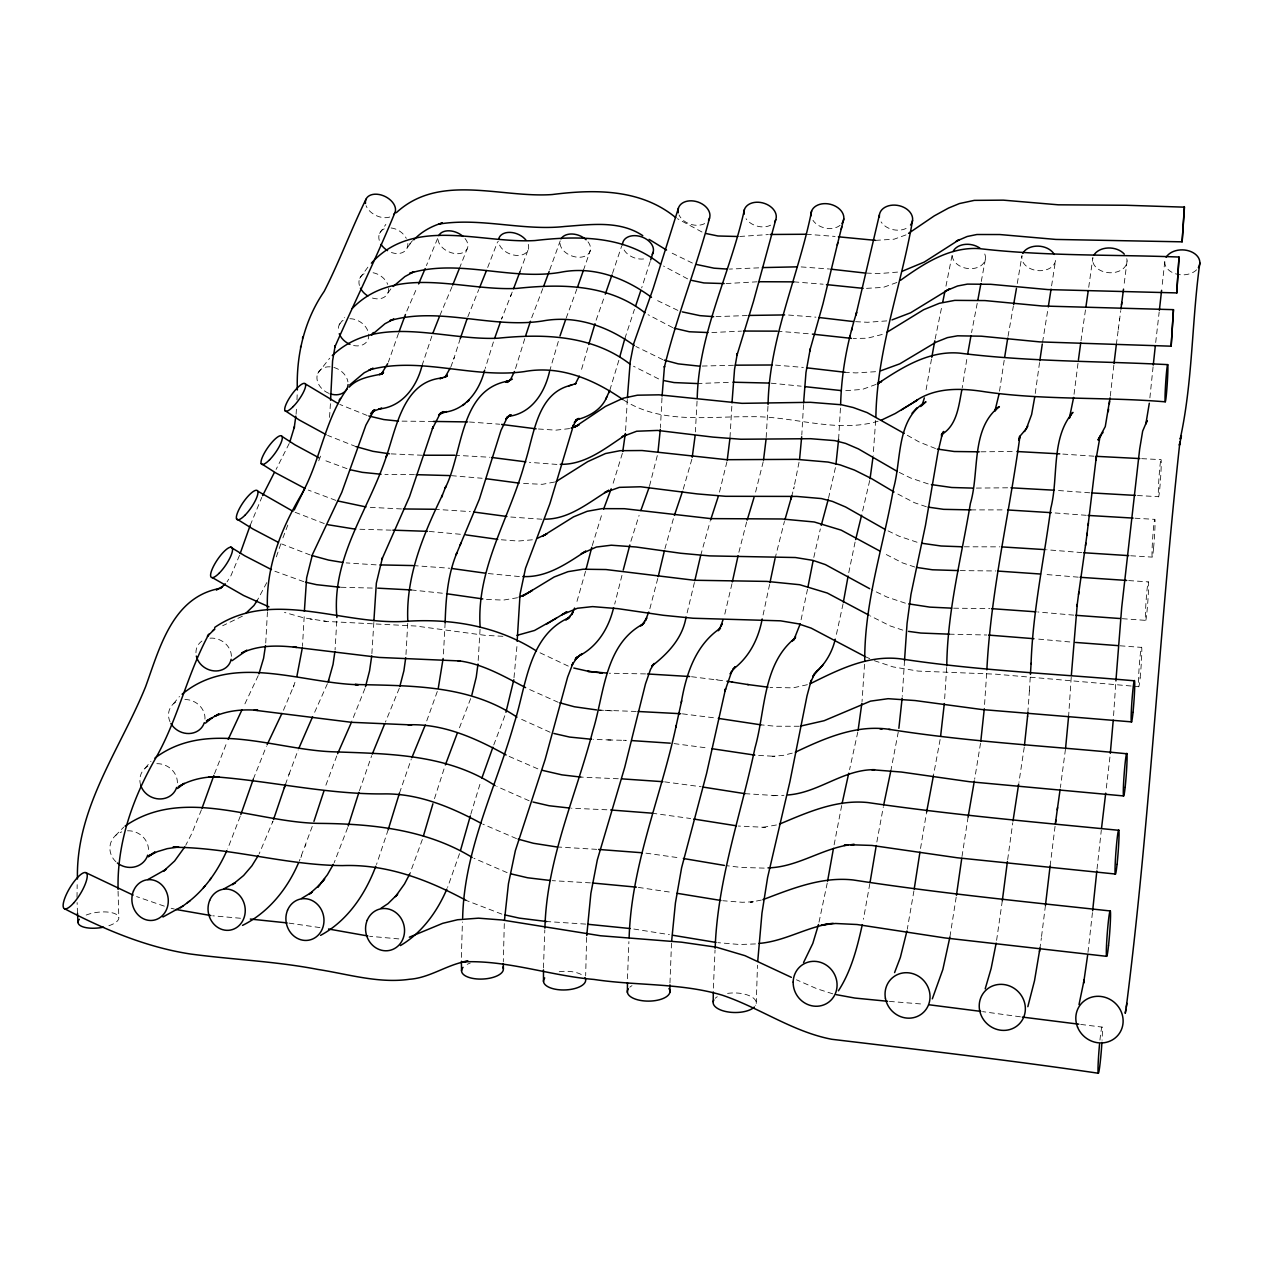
<?xml version="1.0" encoding="UTF-8"?>
<svg xmlns="http://www.w3.org/2000/svg" width="1263" height="1263" viewBox="0 0 1263 1263"><rect width="100%" height="100%" fill="white"/><g stroke="black" fill="none" stroke-linecap="round" stroke-linejoin="round"><path stroke-width="0.75" stroke-dasharray="5 3.75" d="M461.358 957.401L462.432 921.958M669.958 982.977L671.506 943.161M77.011 897.409L77.169 884.684M118.075 891.236L118.817 917.506M543.453 967.947L544.811 929.884M756.253 1003.501L757.484 965.232M627.474 978.746L628.895 941.614M713.358 988.124L715.047 949.997M267.44 611.813L265.688 643.83M296.979 399.818L297.279 391.956M304.178 616.707L302.473 646.324M336.763 621.207L335.074 649.845M373.848 622.438L371.732 655.907M407.744 623.306L405.897 655.971M445.144 622.77L443.297 656.713M480.066 629.242L477.982 664.07M627.316 399.471L625.532 431.725M662.001 397.782L660.423 427.604M697.065 401.145L695.36 431.914M731.83 406.276L729.951 438.34M767.967 406.307L766.167 437.598M803.521 404.586L801.8 434.993M840.448 408.075L838.6 439.461M875.669 420.421L873.159 455.343M864.555 664.259L862.029 701.596M504.3 923.6L503.306 961.711M904.513 660.644L902.271 696.355M586.648 937.383L585.653 975.904M946.682 667.511L944.456 701.818M516.914 646.593L513.804 679.794M986.656 673.321L984.256 709.08M1029.392 690.893L1030.229 677.41M1071.229 677.236L1068.609 716.263M296.095 414.232L296.442 408.896M329.532 417.374L330.432 403.702M1115.671 684.451L1113.382 718.315M1029.424 690.466L1027.845 712.711M1153.087 366.791L1149.693 399.661M1092.448 912.628L1087.932 952.839M1097.026 869.086L1101.304 830.233M1164.739 261.962L1161.976 286.954M1109.924 757.011L1106.167 789.422M1155.692 342.494L1159.181 311.961M1065.451 749.259L1060.399 787.528M1113.855 365.181L1110.066 397.861M1045.448 905.445L1041.107 939.972M1050.121 865.96L1055.158 825.544M1078.002 363.318L1073.866 395.698M1127.07 260.92L1123.928 285.77M1116.334 344.562L1118.592 327.164M1002.301 900.787L996.444 941.472M1118.26 329.58L1119.713 318.608M1119.397 321.023L1120.755 310.651M1007.669 859.629L1012.752 822.766M980.53 743.26L974.641 779.255M1039.56 362.528L1034.792 396.677M1024.246 747.238L1018.957 782.286M1039.828 949.097L1041.407 937.809M1088.706 287.333L1092.89 257.62A17.256 12.377 3.9 0 0 1109.893 272.761A17.256 12.377 3.9 0 0 1126.785 258.678M1080.986 340.868L1085.659 308.646M956.186 897.14L949.887 937.114M962.011 856.488L968.09 817.082M1004.196 360.287L999.333 392.319M1051.59 285.864L1055.41 261.299M913.923 890.889L907.292 929.173M835.411 467.626L828.26 499.311M898.277 731.987L890.762 771.172M920.522 848.499L926.584 812.188M1042.575 342.273L1048.227 307.288M966.763 359.529L962.185 387.994M799.037 462.29L793.685 488.876M940.114 739.534L933.389 775.908M931.51 358.976L925.921 390.709M869.828 883.705L863.418 919.275M1017.283 283.465L1021.988 255.679A16.972 12.235 6.3 0 0 1037.681 270.598A16.972 12.235 6.3 0 0 1055.631 258.947M1008.032 336.321L1013.352 306.199M763.215 461.753L755.069 494.133M876.854 841.979L883.358 806.71M726.935 461.769L718.836 494.733M843.068 603.825L835.759 637.405M827.249 883.026L818.519 924.516M834.117 844.805L841.711 805.384M985.361 259.341L980.877 283.67M691.871 459.179L683.062 489.776M977.23 303.246L971.563 332.611M807.531 589.221L800.095 624.427M935.141 338.989L941.74 306.877M848.752 572.707L855.24 541.353M657.297 455.58L649.245 487.076M857.814 732.003L849.573 769.656M945.955 286.164L952.381 253.784A16.735 12.077 8.6 0 0 971.405 268.656A16.735 12.077 8.6 0 0 984.019 252.537M769.609 584.406L762.615 617.149M869.702 480.54L862.061 513.457M622.375 453.37L612.46 485.497M731.972 583.711L724.315 616.186M813.798 557.425L820.334 528.913M694.413 582.48L686.567 615.207M774.993 558.767L784.434 521.414M657.77 578.486L649.419 610.376M738.871 552.278L746.67 521.84M621.964 575.375L614.702 604.093M664.906 548.805L673.826 517.151M585.543 571.334L576.039 604.693M700.649 555.578L710.059 521.73M618.87 360.255L609.713 390.583M791.554 496.769L794.253 486.697M587.863 347.72L580.554 372.822M592.268 545.569L602.404 512.557M437.298 691.477L425.205 725.183M470.815 814.225L480.824 781.371M549.547 371.401L558.925 339.415M524.776 338.673L515.115 369.854L515.92 367.865M630.884 541.306L639.094 515.415M434.472 798.69L444.797 766.546M364.944 688.477L350.925 723.494M459.527 853.646L447.576 887.463M493.423 341.957L485.213 368.48M624.853 338.563L634.468 309.324M388.199 829.68L376.516 864.524M460.269 338.579L453.654 359.26M422.363 839.453L409.796 873.87M650.192 261.473L641.683 287.885M347.672 827.628L334.174 862.692M283.449 710.264L293.9 685.509M293.395 687.072L295.731 679.889M359.45 790.701L371.685 755.7M399.487 793.053L411.233 759.284M470.641 698.613L458.769 729.572M312.245 826.444L299.299 861.098M612.492 273.44L621.791 245.669M422.016 365.623L431.867 336.084M276.344 556.841L281.649 541.464M398.508 333.337L388.357 362.134M596.12 320.218L604.63 296.016M583.411 270.345L590.295 250.484M288.911 774.645L298.21 749.843M272.461 822.592L272.966 821.155L259.136 853.899M285.438 784.528L289.432 773.13M325.886 785.223L336.921 755.511M240.238 816.293L227.64 848.957M399.297 688.272L385.436 722.104M576.938 288.848L565.666 319.523M504.821 715.742L493.533 745.565M549.721 269.919L560.204 240.901M450.844 366.949L454.301 357.461M201.433 809.804L191.897 833.327L185.724 845.294M531.676 317.787L542.869 288.374M520.056 271.466L528.518 248.748M214.489 773.777L226.787 742.597M467.799 316.887L478.772 289.59M282.912 537.896L287.806 525.092M253.326 779.066L266.335 746.465M327.401 683.725L313.35 715.158M502.311 317.124L501.522 319.144L513.125 289.78M510.584 296.347L511.373 294.311M239.528 555.31L230.845 575.881L227.04 581.864M250.216 525.329L261.804 497.354M487.676 267.488L497.622 241.754M300.878 857.53L301.573 855.777M305.299 846.273L305.899 844.71M318.734 460.79L321.418 453.985M459.353 268.498L467.105 249.016M289.195 443.502L276.092 469.426M258.236 675.579L243.554 706.743M437.551 238.596L426.42 265.593M452.059 286.669L439.366 316.76M406.812 311.061L417.043 287.49M266.761 582.638L257.32 600.383M379.563 233.371L385.847 224.404M359.75 278.255L368.78 265.94M339.179 324.859L344.42 317.581M407.128 247.958L411.406 242.086M317.818 373.295L329.659 358.234M387.915 292.937L391.12 288.596M412.464 240.617L409.875 243.964L412.512 241.217M173.457 703.759L179.472 696.466M145.024 768.283L150.96 761.289M115.28 835.759L123.758 827.107M242.401 616.186L222.651 625.753M905.997 234.886L894.141 239.196L875.464 240.365M896.872 282.486L883.279 287.38L864.823 288.453M876.064 384.394L862.487 389.367L844.552 390.788M882.221 334.458L867.255 338.231L853.188 338.468M807.373 684.688L793.006 687.877L769.956 687.372M878.117 421.195C835.98 433.714 792.422 415.511 749.622 416.743C707.106 416.301 660.628 424.415 622.864 399.534M554.583 482.024L542.364 484.313L520.861 483.334M792.264 753.143L783.123 755.4L772.261 756.316L775.261 756.348L756.632 755.306M776.413 824.976L761.51 827.597L765.283 827.344L738.271 826.034M517.53 597.715L503.274 600.114L486.508 599.388M761.336 900.061L750.285 902.271L754.958 901.687L742.265 902.287L722.799 900.724M569.566 428.599L555.831 430.162L536.096 428.836M532.37 539.806L518.177 541.053L501.332 539.775M897.567 272.098L878.638 273.629L864.681 272.997M886.784 320.897L867.523 322.286L853.299 321.544M875.559 371.701L855.951 372.917L845.073 372.285M755.479 943.935L739.613 944.503L717.842 942.656M758.731 267.851L729.351 269.082M739.739 236.465L768.393 234.571M747.27 315.545L715.537 316.65M726.067 283.559L757.074 281.807M799.163 726.257L775.182 726.225L761.021 724.851M733.456 365.275L699.228 366.128M711.858 332.548L741.507 331.111M697.065 383.542L731.088 382.263M744.949 793.669L775.94 795.595M772.924 795.706L783.944 795.311M980.941 451.807L1015.042 451.475M541.938 519.235L510.489 516.993M764.226 868.123L740.86 867.413L726.257 865.644M970.837 509.889L1005.664 509.889M433.32 421.447L398.477 421.1M422.316 455.248L389.304 453.796M976.362 488.086L1009.248 487.786M960.29 570.608L995.844 570.971M414.406 474.667L384.883 474.493M502.911 636.315L484.834 635.305L415.859 626.038L326.486 621.428L303.246 617.702L284.491 612.413M401.508 508.957L367.928 507.205M964.285 546.8L999.743 546.847M391.12 530.144L355.077 529.118M949.239 634.168L986.892 635.005M398.855 938.914L369.649 936.278M953.628 608.182L989.829 608.608M636.22 711.464L599.025 710.09M372.285 588.069L339.936 587.232M607.835 739.929L626.243 740.371L623.243 740.276M645.551 673.905L609.208 673.226M610.945 740.023L593.263 739.376M618.27 778.766L580.854 777.092M376.121 564.861L346.157 562.903M606.887 809.788L571.476 808.209M469.504 422L499.674 424.21M556.904 464.421L529.371 462.337M596.689 849.352L556.636 846.92M454.601 455.233L489.933 457.269M806.347 234.255L835.096 236.418M451.412 475.662L482.134 478.267M1141.705 458.658L1160.965 459.637A18.629 0.805 -86.2 0 1 1159.813 488.039A18.629 0.805 -86.2 0 1 1158.487 486.871A18.629 0.805 -86.2 0 1 1161.044 459.606M801.152 266.919L829.554 269.019M793.859 281.854L823.129 284.207M434.346 509.257L470.294 511.61M1137.426 495.522L1158.613 496.691M429.294 531.439L462.353 534.454M788.586 315.04L815.93 317.171M1135.042 518.209L1154.729 519.361M598.488 710.043L614.165 710.974M777.077 331.143L810.688 333.937M519.377 576.56L487.155 573.449M1093.995 456.196L1061.599 453.985M413.238 565.571L449.833 568.255M1130.685 555.752L1152.33 557.125M775.514 365.102L803.363 367.422M411.28 589.947L444.765 593.468M771.156 383.194L801.184 386.178M1089.685 492.807L1056.263 490.36M1128.696 580.57L1148.193 581.88M590.421 882.869L552.231 880.658M1086.291 515.304L1053.2 512.825M1122.349 618.696L1145.762 620.37M1081.917 552.594L1046.648 549.752M585.7 924.106L546.863 921.548M889.389 1001.401L923.285 1004.148M1120.06 645.788L1141.357 647.382M1078.239 577.159L1044.422 574.365M1131.143 686.014L995.954 674.189L918.233 671.095L893.178 666.927L874.312 660.675M1133.069 686.172L1138.879 686.646M1073.771 615.144L1037.744 611.971M240.523 918.264L212.768 915.801M1069.808 641.951L1035.802 638.873M691.54 676.715L725.009 680.946M682.43 713.848L716.389 718.11M674.032 743.591L708.227 748.106M664.622 781.86L701.218 786.77M289.022 923.127L320.991 927.737M651.882 813.167L690.64 818.519M1080.702 1024.419L1102.141 1027.103M645.946 853.157L679.478 857.861M638.352 887.4L672.153 892.436M1020.441 1016.826L982.598 1011.631M633.837 929.031L669.374 934.652M323.66 621.001L326.486 621.428M310.114 619.059L312.34 619.391M716.042 679.636L717.352 679.826M171.168 908.255L174.389 909.076M501.853 914.128L466.094 900.393M832.743 993.823L816.908 988.755L796.464 979.788M935.52 448.523L919.196 442.003L905.792 434.425M928.226 483.934L910.607 477.982L897.314 471.446M926.332 506.731L914.396 502.69L895.435 492.791M917.064 542.237L899.051 536.191L885.442 529.607M914.838 567.04L902.635 562.935L883.2 552.973M905.382 603.177L886.958 597.036L871.344 589.537M902.808 630.142L890.304 625.974L870.396 615.965M164.316 906.155L136.593 896.588M310.24 554.994L281.728 543.99M303.815 581.675L274.86 571.223M335.784 500.353L308.267 490.076M324.275 523.577L294.563 512.068M356.055 446.628L327.622 435.388M346.993 468.684L322.618 459.621M367.123 415.464L339.826 404.444M507.142 872.638L473.957 858.287M516.472 838.6L482.766 824.108M529.134 800.774L496.817 786.47M537.849 768.867L507.837 755.858M550.1 732.256L518.635 718M558.23 702.307L527.303 688.493M568.287 666.122L538.07 651.866M662.807 359.639L635.842 346.457M658.639 378.932L633.521 366.223M677.884 310.414L654.692 299.252M672.69 327.606L648.045 314.676M692.408 263.067L669.69 252M687.625 278.886L663.517 266.035M701.991 232.029L677.457 218.704M865.187 656.618L869.749 658.639M77.485 913.196L77.122 902.571M407.823 243.554A15.645 11.462 33.1 0 1 390.014 251.921M379.263 240.365A15.645 11.462 33.1 0 1 385.578 228.35M391.12 227.956A15.645 11.462 33.1 0 1 406.307 238.36M388.657 288.39A15.93 11.904 32.8 0 1 370.359 297.263M359.402 285.485A15.93 11.904 32.8 0 1 364.691 273.471M373.106 272.745A15.93 11.904 32.8 0 1 387.741 284.396M349.883 318.718A16.23 12.377 32.4 0 1 368.749 334.932A16.23 12.377 32.4 0 1 351.351 344.894M338.358 328.301A16.23 12.377 32.4 0 1 343.094 320.47M328.743 393.282A16.53 12.867 32 0 1 317.029 376.137A16.53 12.867 32 0 1 332.28 367.091A16.53 12.867 32 0 1 347.941 381.9M195.939 652.75A18.25 15.851 28.4 0 1 201.922 641.036M209.974 638.178A18.25 15.851 28.4 0 1 231.334 657.786M1099.947 1040.112A23.192 1.168 -85.4 0 1 1102.062 1027.04A23.192 1.168 -85.4 0 1 1102.062 1040.238M170.047 721.852A18.645 16.577 27 0 1 177.799 700.981M184.887 699.513A18.645 16.577 27 0 1 204.922 719.61M140.714 785.349A19.056 17.335 24.8 0 1 147.882 766.152M156.833 763.673A19.056 17.335 24.8 0 1 177.309 784.228M115.896 861.745A19.498 18.14 21.3 0 1 121.737 831.875M127.484 830.786A19.498 18.14 21.3 0 1 148.418 851.815M1196.614 269.808A17.556 12.488 1.7 0 1 1175.3 273.724A17.556 12.488 1.7 0 1 1165.102 259.594M643.577 258.962A15.93 11.099 19.3 0 1 623.622 249.111M588.021 241.833A15.819 10.878 21 0 1 579.875 257.242A15.819 10.878 21 0 1 559.983 243.064M528.281 244.391A15.74 10.657 22.5 0 1 515.778 255.363A15.74 10.657 22.5 0 1 498.506 241.391M465.021 238.518A15.677 10.42 23.8 0 1 458.185 253.689A15.677 10.42 23.8 0 1 438.072 239.749M906.124 228.429A16.814 12.362 11.2 0 1 881.085 221.909M727.583 993.397A21.582 9.788 0.9 0 1 749.227 995.67A21.582 9.788 0.9 0 1 755.653 1005.348M715.205 998.291A21.582 9.788 0.9 0 1 717.305 996.712M840.116 225.288A16.624 12.156 13.6 0 1 812.962 220.33M629.779 987.208A21.313 9.567 -0.4 0 1 631.989 985.677M770.619 225.177A16.466 11.935 16 0 1 746.07 218.767M559.256 971.721A21.108 9.33 -1.7 0 1 583.395 975.952M704.691 223.583A16.34 11.714 18.1 0 1 679.052 214.978M467.184 964.364A20.934 9.094 -2.8 0 1 470.294 963.053M389.73 217.031A15.93 10.53 25.9 0 1 366.081 205.695M86.168 915.059A20.555 7.831 -7.1 0 1 115.833 914.112A20.555 7.831 -7.1 0 1 107.45 926.189M1153.593 547.889A19.024 0.853 -86.1 0 0 1154.824 519.267A19.024 0.853 -86.1 0 0 1152.156 547.621A19.024 0.853 -86.1 0 0 1153.593 547.889M1146.93 612.208A19.466 0.884 -86 0 0 1148.383 581.785A19.466 0.884 -86 0 0 1145.588 609.461A19.466 0.884 -86 0 0 1146.93 612.208M1140.126 677.852A19.955 0.931 -85.9 0 0 1141.563 647.161A19.955 0.931 -85.9 0 0 1138.642 676.1A19.955 0.931 -85.9 0 0 1140.126 677.852"/><path stroke-width="1.5" d="M627.411 992.497L627.458 982.677M669.879 992.308L669.943 984.84M118.091 889.357C116.954 842.974 132.599 798.469 155.396 758.668C178.099 719.279 187.177 673.779 208.9 634.152L207.4 636.268L214.868 628.895L212.484 630.837M713.185 1001.764L713.311 992.023M267.503 609.966C265.404 568.445 280.67 529.45 301.541 494.401C320.439 460.853 324.449 420.484 346.993 389.004M297.342 389.999C296.189 355.14 304.288 320.297 324.196 291.358C339.542 261.283 351.146 229.471 366.033 199.175M304.367 611.308L306.641 577.854L312.466 554.504L341.784 492.365L365.891 425.157L374.337 409.765L370.548 413.854L375.064 410.143L372.396 411.485L381.758 408.233L378.916 408.959C402.044 407.16 416.869 386.652 422.016 365.623M336.889 617.496C331.427 556.525 369.128 509.968 386.794 455.169L386.21 456.906C396.629 426.91 403.434 381.016 442.666 377.937L439.792 378.679L447.102 376.074L444.434 377.416L447.386 375.158L445.144 377.006L450.212 368.086M373.911 620.622L376.342 583.19L382.421 557.836L381.773 559.588L409.512 496.691L433.098 426.783L432.372 428.741L440.361 413.19L438.64 415.495L443.045 411.564L440.629 413.538M330.574 400.229L332.579 360.776L335.184 345.652L334.837 347.009C354.398 302.267 376.311 258.252 394.83 212.831M407.823 621.443C405.691 576.354 423.294 534.707 442.429 495.049L441.608 497.133L445.871 486.302L445.081 488.292C463.3 452.833 459.243 389.209 508.5 381.016L505.563 381.773L509.178 380.684M445.144 622.77C445.807 598.978 447.686 574.744 457.017 552.562L456.164 554.615L460.932 543.169M480.145 627.348C476.183 568.903 509.021 519.14 524.208 464.973C534.075 436.856 536.096 392.698 571.713 385.104M517.151 641.304L520.056 594.194L525.519 568.271L549.926 503.621L573.591 424.842L572.549 427.162L576.196 420.232L574.318 422.568L578.091 418.542L575.549 420.547L579.149 418.463L576.244 419.853C589.016 416.743 601.709 409.654 606.824 396.85M627.395 397.75L630.237 361.644L633.852 343.204L653.113 288.706L678.42 208.158M77.453 879.016C75.733 807.815 120.032 749.733 145.592 686.725C159.564 648.251 172.242 597.62 219.099 588.558L216.305 589.9L222.525 586.6L220.172 588.542L225.351 583.869M731.987 402.865L734.545 369.317L737.339 353.419L736.945 355.361L753.49 301.383L775.766 219.651M768.062 404.57C769.372 337.695 798.563 275.966 811.604 211.095M875.875 416.806C877.027 349.693 901.245 286.148 912.549 220.488M864.745 660.802C864.334 601.898 883.516 545.963 893.494 488.56C901.687 459.764 896.02 418.748 925.968 401.792L920.68 406.56M662.08 396.093L664.48 366.238L664.37 367.265C676.605 316.887 696.181 268.356 709.538 218.12M697.223 397.703C698.913 332.216 730.519 272.808 744.412 209.611M904.513 660.644L907.071 623.369L910.97 594.32L925.495 525.25L938.062 451.68L942.466 433.193L941.488 436.24L943.682 431.457L941.33 434.851L943.335 433.272M586.742 935.567L590.879 893.367L597.32 859.882L624.727 767.336L645.472 683.93L650.524 669.39L654.155 663.454L651.803 666.075C667.906 653.587 682.62 638.194 686.062 617.023M803.6 402.865L805.983 372.443L810.23 348.951L809.662 351.193L822.987 303.783L837.811 242.701M946.776 665.759C947.408 610.708 961.475 557.393 970.394 503.416C979.741 472.141 970.489 428.52 999.365 406.591L997.77 407.728M986.861 669.848C990.824 591.447 1009.232 514.736 1019.825 437.14L1018.752 440.219L1020.141 436.035M757.721 961.427L761.968 913.117L767.62 877.422L789.912 781.702L807.01 695.85L811.241 680.189L810.372 683.062L814.493 673.732L812.646 676.873L817.603 670.448M840.637 404.57C841.411 373.232 847.141 342.32 856.63 312.482L855.951 315.008L879.38 214.963M1030.419 674.379L1031.097 663.343M1071.34 675.468L1077.26 604.282M1115.908 680.899L1121.702 607.487L1139.668 449.075L1142.652 431.141L1147.12 420.611L1145.857 423.989L1149.314 403.229M1031.066 663.77C1032.818 611.355 1043.917 560.046 1050.8 508.247C1058.804 477.13 1050.611 438.072 1072.934 412.385L1071.766 413.569M660.312 429.357L657.991 451.965M801.673 436.777L799.621 458.785M838.6 439.461L835.98 464.042M1113.24 720.147L1110.303 753.364M1027.577 716.342L1027.861 712.569M1068.609 716.263L1065.656 747.459M715.158 948.26C717.542 879.569 741.018 814.524 754.99 747.87C765.473 711.195 762.457 664.417 794.901 638.21L792.375 640.957L795.611 636.899L793.827 639.962L800.221 623.859M984.256 709.08L980.783 741.397M629.132 937.699C631.358 864.366 661.165 796.432 676.21 725.546L675.847 727.204L678.973 712.932M671.616 941.282L675.421 902.966L681.61 867.76L706.585 773.445L725.562 688.745L725.025 690.893L731.845 671.063L730.188 673.984L735.24 666.753L732.745 669.485C749.18 657.439 758.558 638.746 762.173 618.949M944.314 703.554L940.619 736.124M504.505 920.001L508.452 883.69L515.351 850.662L545.158 759.426L567.624 677.11L573.149 662.775L571.839 665.348L577.412 656.949L575.139 659.554L578.438 656.428L575.565 658.512L582.227 653.634L579.338 655.75C597.825 646.261 608.987 627.458 613.597 607.692M544.921 928.147C546.611 859.329 575.817 796.243 592.884 730.693C604.33 693.766 604.614 644.193 643.467 623.811L640.562 625.911L644.619 622.122L642.346 624.711L646.767 617.97L645.377 620.607L648.74 612.081M902.129 698.202L898.861 728.309M462.653 918.027C464.058 849.525 495.87 787.859 514.23 723.241C526.245 686.393 528.155 636.142 568.603 617.86L565.777 619.959L570.26 616.233L568.066 618.807L572.928 612.176L571.634 614.781L574.57 608.056M1027.593 716.074L1024.451 745.502M477.982 664.07L476.246 677.126L471.873 694.903M872.986 457.222L870.049 478.788M1199.85 262.925C1191.704 321.355 1192.84 381.631 1180.163 439.145L1180.7 437.772M405.707 657.786L403.907 670.716L399.818 686.472M443.124 658.497L438.324 687.925M371.732 655.907L369.554 670.874L365.481 686.725M334.9 651.629L333.037 664.417L328.191 681.783L328.743 680.204M265.498 645.598L263.588 658.26L258.947 673.842M302.283 648.093L296.9 676.305M766.025 439.54L763.531 459.985M1092.653 910.734L1096.837 870.933M1153.261 365.086L1155.298 346.046M729.951 438.34L727.251 460.032M861.84 703.349L858.098 730.314M695.108 435.767L692.219 457.285M1161.597 290.301L1159.371 310.303M625.327 433.493L622.77 451.491M1101.51 828.402L1105.709 793.148M1045.448 905.445L1050.121 865.96M1114.045 363.476L1116.334 344.562M1086.859 535.465L1096.189 457.774L1095.874 460.111L1100.136 435.988L1098.036 440.013L1105.267 426.594L1110.066 397.861M1123.517 289.116L1120.96 309.009M1076.992 606.382L1078.839 592.063M1078.523 594.51L1085.833 543.122M1088.153 525.297L1088.453 523.056M1055.394 823.744L1055.868 820.129M1002.301 900.787L1007.416 861.477M1078.428 359.908L1080.733 342.747M1087.696 954.733L1083.622 983.135L1084.175 979.662L1079.012 1004.622M1085.517 545.569L1087.159 533.112M1121.497 304.793L1121.812 302.425M1108.251 411.691L1108.598 409.101M1109.324 403.734L1109.624 401.413M1055.568 822.324L1057.573 807.483M1027.829 1006.69L1034.523 980.688L1039.828 949.097M295.826 416.159L294.232 427.715L294.453 426.768L289.858 441.876M1057.257 809.82L1060.131 789.375M1039.496 951.592L1040.033 947.708M1088.248 290.648L1085.896 307.067M513.804 679.794L505.942 712.253M956.454 895.278L961.759 858.303M1039.828 360.65L1042.291 344.01M1013.021 820.95L1018.657 784.134M1034.792 396.677L1031.618 414.548L1026.456 428.425M1073.629 397.435L1069.398 418.1L1071.434 413.743L1070.377 415.117M1126.264 1007.227C1150.198 819.45 1159.245 630.19 1179.895 442.05L1179.389 445.271L1181.458 435.688M1051.069 289.18L1048.479 305.646M914.207 889.057L919.938 852.146M1004.701 356.924L1007.732 338.074M968.09 817.082L974.31 781.087M870.144 881.858L876.254 845.531M1125.917 1009.295L1125.238 1013.352L1126.912 1003.327M967.711 353.94L970.915 336.053M931.794 357.318L934.794 340.821M1016.447 288.39L1013.621 304.636M996.16 943.114L991.155 968.405L985.203 988.818M961.869 389.762C958.759 405.344 957.196 424.763 942.309 434.093M949.887 937.114L942.845 969.51L932.331 998.828M926.584 812.188L933.389 775.908M833.454 848.404L827.565 881.227M843.368 602.151L848.105 576.102M980.877 283.67L977.846 300.026M999.049 394.04L994.865 411.201L997.77 407.444L994.739 409.907M807.878 587.374L813.072 560.961M769.972 582.59L774.993 558.767M944.992 291.011L942.703 302.236M883.69 804.973L890.762 771.172M842.074 803.615L848.736 773.224M732.351 581.88L738.066 555.783M862.234 924.895C857.198 947.692 851.246 971.01 838.411 990.808M681.278 702.56C686.046 674.158 695.597 644.809 720.526 628.137L718.173 630.742L722.136 623.89L720.652 626.543L723.083 619.628M906.945 930.957L900.361 957.417L894.583 972.589M300.515 347.341L300.72 346.409M302.473 338.342L302.773 336.968M694.808 580.696L700.649 555.578M678.626 714.574L681.657 700.839M855.651 539.554L861.619 515.193M658.212 576.623L664.449 550.557M623.243 570.055L629.842 545M837.227 245.038L841.79 226.866M841.205 229.203L843.779 218.909M585.985 569.55L591.779 547.305M821.25 525.345L828.26 499.311M818.519 924.516L812.804 943.445L803.568 962.517M784.923 519.74L791.554 496.769M619.833 356.608L624.853 338.563M790.938 499.122L791.854 495.712M924.342 397.924L922.227 404.791M849.541 338.026L850.204 335.579M851.546 330.59L852.241 328.033M588.747 344.515L594.984 323.723M470.341 815.882L460.553 850.267M747.191 520.072L754.011 497.527M835.253 639.157C832.238 652.324 825.118 664.291 814.998 673.226L820.413 667.606M432.925 803.757L423.373 836.106M388.199 829.68L399.487 793.053M1173.469 309.656L1171.148 346.188L1173.469 309.656L1042.18 305.993L984.998 300.578L954.781 300.373L939.34 303.309L923.663 309.703L886.768 332.39M460.269 338.579L467.152 318.623M674.395 515.399L682.494 491.433M348.209 825.986L358.913 792.375M525.724 335.516L530.46 321.26M650.682 259.925L653.145 252.253M710.58 520.04L718.284 496.454M313.934 821.392L324.023 790.733M549.547 371.401C544.906 392.414 531.612 413.585 508.515 416.348L511.357 414.959L507.458 417.011L509.936 415.022L505.832 419L507.631 416.679L500.969 430.43L479.387 499.138L460.016 545.363M649.245 487.076L640.83 510.552M494.575 338.531L500.48 321.907M640.673 290.995L635.557 306.151M559.998 335.958L565.666 319.523M284.775 786.407L273.518 819.545M399.045 331.774L405.455 314.503M481.882 778.055L492.902 747.238M611.971 274.971L605.293 294.184M240.823 814.603L253.326 779.066M1179.026 257.036L1176.753 292.905L1179.026 257.036C1112.498 254.463 1045.796 256.326 979.567 248.637C949.618 246.538 923.679 263.699 900.472 280.354M583.411 270.345L577.475 287.317M284.286 787.828L285.438 784.528M484.629 370.17C479.624 390.299 465.858 410.096 443.787 412.306L446.676 411.58L439.287 414.232M445.381 764.889L457.395 732.919M603.635 509.068L611.197 488.813M240.144 553.573L250.216 525.329M202.033 808.209L213.889 775.403M549.168 271.45L543.564 286.559M520.056 271.466L513.536 288.753M579.322 376.121L575.139 384.347M372.301 754.058L384.71 723.746M433.051 332.737L439.366 316.76M411.849 757.705L425.205 725.183M486.492 270.503L479.514 287.806M459.353 268.498L452.675 285.154M514.451 371.496L510.868 378.947L507.221 382.421L509.621 380.463M298.889 748.201L312.577 716.784M375.79 866.292C365.291 894.283 347.436 920.916 320.581 935.362M425.173 268.577L418.606 283.938M337.631 753.711L350.925 723.494M228.193 739.36L241.912 709.964M446.849 889.105C437.156 911.76 421.921 932.883 400.418 945.577M298.51 862.866C287.364 888.978 268.324 912.66 242.528 925.384M267.125 744.696L281.917 713.453M294.2 509.968L304.936 488.118M605.672 399.329L609.713 390.583L608.687 392.793M409.796 873.87L404.492 883.974L395.414 896.651L397.656 894.109L387.994 903.661L380.984 908.255M387.646 363.681L381.394 374.037L383.557 372.19L380.416 374.416L383.021 373.09L379.358 374.622L382.152 373.88C370.533 376.437 357.761 377.969 349.141 387.157M262.609 495.649L274.324 472.599M226.803 850.709C217.868 870.712 204.969 889.452 187.366 902.745M333.353 864.302L327.37 874.785L317.629 887.242L324.67 878.969L322.649 881.353M258.284 855.493L251.921 865.802L243.601 875.512L232.534 884.668L235.376 882.569L223.819 888.931M184.808 846.857L174.61 861.003L163.306 871.359L165.958 869.37L147.85 879.585M1019.162 437.14L1026.014 429.104M1024.577 431.52L1027.845 426.089M1100.152 436.998L1101.131 435.372M1102.094 433.841L1103.073 432.246M257.32 600.383L253.926 605.53L246.08 613.029M339.1 400.339L340.473 398.35M1171.148 346.188L1039.717 341.894L981.351 336.195L957.528 335.816L947.455 337.616L936.104 342.131L899.793 363.839L880.832 370.754M371.464 334.932L373.311 332.501M203.359 887.905L205.222 885.584M209.674 880.027L211.395 877.88M912.044 413.222L916.922 407.854M820.776 667.196L823.318 664.464M371.401 263.162C414.043 216.068 480.761 243.696 534.912 240.554C578.154 235.565 624.775 235.344 660.486 264.204M413.822 239.844C421.51 231.65 431.662 226.061 442.382 222.935L439.003 224.072C480.666 217.252 522.787 231.129 564.782 226.472C590.847 224.609 619.628 220.172 642.756 235.644M352.251 308.425C396.282 263.336 462.621 291.343 516.977 288.39C561.056 283.749 608.371 283.922 644.951 312.814M393.219 286.48L404.949 276.534L413.743 271.813L409.796 273.25C458.548 258.299 510.205 280.781 560.172 272.366C593.357 265.64 625.122 277.939 651.503 297.326M332.295 355.55C377.937 312.435 443.566 340.978 498.301 338.184C543.943 333.574 592.458 334.995 630.348 364.376M371.875 334.821L384.994 323.707L393.867 319.097L389.793 320.676C439.54 306.23 491.812 328.948 542.68 320.976C575.754 314.85 607.677 326.296 634.2 345.494M319.776 884.7L309.388 894.046L312.324 891.946L301.51 898.482M349.725 384.947L364.249 372.743L373.217 368.259L369.001 369.996C419.726 355.85 472.678 378.932 524.477 371.575C560.377 365.007 594.02 379.579 622.864 399.534M182.109 694.224C232.487 652.403 300.783 683.22 358.297 684.735L354.966 684.483C410.38 685.872 468.968 684.546 516.962 717.147M232.076 660.691L246.901 650.24L241.549 653.113C258.647 644.825 278.113 645.314 296.537 647.398L293.379 647.051L379.184 657.439L460.174 660.959L457.885 660.707C482.45 663.58 504.048 676.494 525.613 687.609M462.716 405.534L465.068 403.607M467.026 402.013L469.268 400.182M154.907 758.084C207.274 718.805 274.497 749.764 332.895 751.801C388.483 753.806 446.707 753.885 495.096 785.618M205.411 723.178L212.121 717.779L206.358 721.015L218.641 714.116M396.329 212.673C439.571 172.778 500.574 198.165 552.168 194.549C594.747 189.15 640.83 188.771 675.8 217.678M125.069 826.097C183.451 785.602 256.2 822.987 320.107 823.397C372.648 823.839 426.341 829.459 472.188 857.435M177.546 788.507L184.24 783.36L178.272 786.849C188.913 780.329 201.338 777.329 213.747 776.777L208.663 776.824L218.973 776.729L214.284 776.761C270.787 780.944 326.47 794.38 383.431 793.906C418.432 793.259 450.954 807.057 481.14 823.318M162.943 917.001L183.23 905.792M180.451 907.844L190.034 900.772M148.387 856.867L155.049 852.02L148.86 855.777L157.275 851.672L167.237 848.657L178.651 846.968L172.889 847.284C229.913 847.268 285.47 865.281 342.636 865.597C386.683 863.955 428.046 879.774 466.094 900.393M214.663 627.458C271.971 588.179 342.368 625.438 405.281 621.364C451.002 618.207 497.464 625.974 536.459 651.013M901.577 409.828L917.57 399.945L895.167 413.569L881.337 420.153M516.993 635.368L534.517 630.474L556.415 618.112M546.216 624.364L551.063 621.396M551.536 621.096L566.803 611.797L561.988 614.734L577.412 608.261L592.552 606.603L617.907 608.655L663.454 615.302L693.024 618.239L780.518 620.828L798.437 623.827L811.193 628.137L865.187 656.618M908.555 233.355L934.241 215.894L948.513 208.063L959.406 203.564L974.294 200.375L1003.359 200.154L1058.299 204.811L1126.328 205.269L1184.473 207.164L1182.121 241.833L1055.884 239.433L999.822 234.539L976.899 234.508L967.19 236.497L956.217 241.233L959.406 239.591L924.232 262.088L902.65 271.071M913.812 402.25C934.541 386.888 961.348 388.009 985.535 391.877C1045.069 400.371 1105.472 396.756 1165.291 401.839M218.878 713.99L214.726 716.326C228.287 710.343 243.333 709.127 257.968 710.327L254.147 710.153L351.493 722.31L411.722 724.93L408.044 724.804C443.408 723.446 475.914 738.334 506.1 754.99M576.039 383.557L568.713 385.862M877.453 383.652L881.59 381.41L877.864 383.589C902.24 367.28 929.11 350.34 959.817 353.151C1028.777 361.802 1098.321 361.029 1167.659 364.628A18.661 0.805 -86.3 0 1 1166.444 393.819A18.661 0.805 -86.3 0 1 1165.228 391.214A18.661 0.805 -86.3 0 1 1167.738 364.675M506.384 382.073L512.368 379.105M556.194 481.519L587.642 461.674L605.514 453.528L620.117 450.686L642.078 450.528L726.73 459.7L796.479 459.353L828.133 462.069L840.258 464.926L854.451 470.073L871.217 478.44L894.062 491.986M537.28 538.37L546.974 533.76L542.332 536.365L573.528 516.867L587.184 511.294L602.025 508.642L624.411 508.705L710.801 518.619L781.939 518.982L814.256 521.982L841.19 530.144L880.248 551.268M810.325 683.693C838.853 669.516 869.023 654.297 902.003 659.049C978.951 670.716 1056.768 673.858 1134.237 680.804M519.156 597.067L527.35 593.294L554.173 576.986L568.018 571.665L583.111 569.218L605.924 569.534L694.145 580.254L766.72 581.406L799.747 584.722L827.297 593.042L868.944 615.16M795.28 752.211C824.944 738.192 856.503 724.109 890.241 729.493C968.658 741.918 1047.99 745.959 1126.943 753.79M779.492 824.123C807.594 812.314 836.674 799.274 867.997 802.573C951.26 814.73 1035.107 822.087 1118.876 830.312M409.323 937.193L442.697 923.332L457.522 919.748L478.472 918.169L502.153 920.001L600.493 935.757L681.404 942.166L716.358 947.187L744.996 955.681L791.364 977.341M571.144 428.078L579.022 424.857L574.839 426.989L605.53 406.37L623.085 398.224L637.452 395.193L659.002 394.83L741.965 403.339L810.372 402.313L841.395 404.76L853.251 407.539L867.128 412.606L904.182 433.43M762.899 899.666C791.775 888.726 821.55 876.443 853.188 879.964C938.535 893.115 1024.482 901.624 1110.351 910.97M891.962 319.918L910.607 312.782L949.65 288.848L946.382 290.648L957.528 286.006L967.411 284.112L990.776 284.301L1047.974 289.59L1176.753 292.905M833.17 923.269C807.483 926.395 784.876 941.393 758.905 943.429M826.476 924.263L821.187 925.069L835.506 923.49L857.072 924.516L944.661 937.904L1106.562 956.328M787.97 794.948C818.613 792.754 843.463 769.246 874.549 769.704L871.865 769.72L901.387 772.04L969.368 781.702L1123.439 795.927M800.474 726.114L824.123 720.715L870.475 701.139L888.126 698.692L915.17 700.555L981.667 709.506L1131.664 721.883M767.983 867.87C796.637 867.302 820.713 849.352 848.452 844.963L844.094 845.357L854.341 844.442L850.804 844.758L871.88 845.436L957.338 857.782L1115.229 874.012M545.363 519.172C569.834 518.967 589.047 502.216 608.861 490.249L604.503 492.681L619.375 487.36L640.641 486.776L697.208 493.912L725.594 496.296L796.669 496.422L821.439 498.569L832.459 501.411L845.594 506.984L885.442 529.607M762.394 267.598L797.285 266.84M749.133 315.434L784.639 314.929M770.209 234.476L806.347 234.255M735.35 365.181L772.072 364.991M758.921 281.728L793.859 281.854M743.402 331.048L777.077 331.143M560.251 464.31C585.811 464.958 606.051 447.56 626.243 434.519L622.012 436.761L636.678 431.236L657.549 430.43L712.995 437.109L740.828 439.24L810.546 438.703L834.811 440.629L845.594 443.408L858.43 448.918L897.314 471.446M1184.362 206.611L1182.121 241.833M733.014 382.215L769.23 383.068M737.845 236.497L717.952 235.992L706.159 233.56M433.32 421.447L467.578 421.921M979.204 451.822L954.228 451.507L937.335 449.044M724.157 283.575L703.901 282.944L691.887 280.433M522.85 576.528C546.69 577.822 566.834 563.519 585.811 551.126L581.154 553.841L596.373 547.053L611.26 545.206L636.11 547.005L680.71 553.257L709.664 555.894L795.422 557.52L812.946 560.377L825.402 564.608L869.654 588.669M424.115 455.233L454.601 455.233M972.621 488.102L951.734 487.502L931.399 484.597M707.959 332.548L689.282 331.759L674.158 328.206M416.159 474.667L449.47 475.567M970.837 509.889L943.587 509.336L928.147 507.11M403.339 508.957L434.346 509.257M697.065 383.542L674.079 382.578L664.038 380.621M962.374 546.784L941.061 545.995L921.927 543.264M392.904 530.16L427.447 531.328M958.491 570.592L932.457 569.787L916.685 567.434M379.831 564.908L413.238 565.571M951.67 608.15L929.9 607.124L908.697 603.888M638.068 711.495L680.694 713.706M949.239 634.168L920.822 633.047L908.476 631.374M1016.92 451.523L1059.736 453.859M647.398 673.953L689.677 676.526M1010.953 487.802L1054.321 490.218M377.732 588.163L411.28 589.947M1007.558 509.952L1051.305 512.667M631.784 740.592L670.306 743.181M875.464 240.365L838.364 236.797M1001.496 546.879L1044.785 549.61M598.63 849.446L642.33 852.778M997.786 571.065L1040.523 574.034M622.075 778.876L662.854 781.686M863.134 288.359L826.476 284.601M1139.779 458.564L1095.779 456.306M991.597 608.655L1035.834 611.813M988.661 635.1L1033.939 638.699M599.846 672.737L602.198 673.021L587.658 671.316L607.329 673.116M610.661 809.978L651.882 813.167M851.451 338.373L812.393 334.142M398.477 421.1L383.826 419.569L368.812 416.001M1135.5 495.412L1091.516 492.917M845.073 372.285L806.583 367.801M1133.085 518.098L1088.106 515.43M841.047 390.567L804.657 386.62M880.011 728.893L882.063 729.019M381.047 474.241L362.307 472.346L350.435 469.789M1128.727 555.625L1083.765 552.736M591.526 739.265L569.629 737.071L553.889 733.471M888.71 729.398L890.241 729.493M1126.738 580.443L1080.102 577.302M592.347 882.995L636.41 887.147M727.488 269.098L714.037 268.182L696.639 264.504M580.854 777.092L561.94 774.866L542.585 770.398M355.077 529.118L327.78 524.698M1120.407 618.554L1075.681 615.302M587.563 924.248L630.095 928.526M713.642 316.666L699.955 315.639L682.225 311.866M1075.508 642.441L1118.118 645.63M569.708 808.067L549.105 805.747L533.002 802.021M699.228 366.128L678.247 363.87L664.275 360.144M339.936 587.232L316.524 584.674L305.52 582.196M250.342 919.069L287.127 922.906M887.573 1001.275L854.846 998.054L836.311 994.66M550.431 880.5L527.602 877.769L511.12 873.901M546.863 921.548L519.314 918.122L504.884 914.917M768.015 687.183L747.459 684.499M864.681 272.997L831.101 269.193M536.096 428.836L501.585 424.415M761.021 724.851L718.252 718.379M853.299 321.544L819.087 317.518M754.816 755.116L712.095 748.722M929.126 1004.78L980.735 1011.379M491.702 457.459L525.85 461.863M519.093 483.129L486.05 478.709M744.949 793.669L703.112 787.086M473.909 512.036L506.905 516.488M497.717 539.364L465.842 534.865M736.424 825.813L693.797 819.055M596.657 709.932L574.381 706.759L559.777 702.812M451.68 568.476L485.324 573.181M482.798 598.93L446.565 593.736M389.304 453.796L372.917 451.317L356.055 446.628M1078.76 1024.182L1022.351 1017.078M720.905 900.472L677.015 893.288M210.826 915.549L175.999 909.471M1098.289 1073.234C1009.642 1060.21 920.616 1049.869 831.749 1039.275C792.501 1031.76 759.489 1007.621 722.01 995.102C680.52 982.788 636.568 985.882 594.099 979.457C549.91 975.794 506.779 959.627 462.211 961.917L468.084 961.096C447.623 964.001 430.383 977.846 409.512 979.267C378.663 983.703 348.035 974.12 317.787 969.416C275.744 961.285 232.881 959.675 190.524 954.023C146.066 947.234 104.119 929.379 64.46 908.697M365.97 506.937L337.521 500.906M715.963 942.419L672.548 935.22M342.683 562.43L328.648 560.093L311.945 555.531M556.636 846.92L533.381 843.274L518.098 839.121M726.904 681.231L732.587 682.115M731.545 681.973L748.47 684.657M724.425 865.423L683.362 858.493M367.817 935.978L328.522 929M589.221 671.506L573.812 668.032M268.972 606.84L243.648 595.52L212.389 577.633M133.104 895.104L85.821 872.638M271.45 569.597L244.738 555.799L230.687 547.147M278.46 542.427L252.979 529.023L236.544 518.84M292.969 511.294L257.731 491.165M304.967 488.449L276.029 473.057L261.267 463.616M319.113 457.885L294.958 444.829L282.044 436.445M326.012 434.583L299.378 420.058L284.98 410.617M338.105 403.576L305.362 383.936M666.564 250.09L649.103 239.37M77.485 913.196L78.006 922.511M461.405 961.254L461.548 970.868M503.321 963.511L503.369 968.879M543.453 969.889L543.516 981.556M387.52 250.611A15.645 11.462 33.1 0 1 381.047 244.312M367.817 295.952A15.93 11.904 32.8 0 1 360.476 288.201M349.946 344.357A16.23 12.377 32.4 0 1 339.242 333.732M348.067 384.615A16.53 12.867 32 0 1 330.164 393.819M231.129 659.302A18.25 15.851 28.4 0 1 213.968 670.89A18.25 15.851 28.4 0 1 196.333 656.081M1101.92 1042.417A23.192 1.168 -85.4 0 1 1098.4 1073.25A23.192 1.168 -85.4 0 1 1099.552 1044.106M204.29 722.689A18.645 16.577 27 0 1 188.945 733.535A18.645 16.577 27 0 1 170.9 723.494M176.646 787.433A19.056 17.335 24.8 0 1 158.822 798.926A19.056 17.335 24.8 0 1 140.714 785.349M147.724 855.146A19.498 18.14 21.3 0 1 117.333 862.992M1166.144 257.257A17.556 12.488 1.7 0 1 1189.272 251.005A17.556 12.488 1.7 0 1 1198.366 267.645M1093.805 255.3A17.256 12.377 3.9 0 1 1108.125 247.99A17.256 12.377 3.9 0 1 1124.291 254.116M1022.809 253.389A16.972 12.235 6.3 0 1 1038.265 246.127A16.972 12.235 6.3 0 1 1054.289 254.431M953.107 251.495A16.735 12.077 8.6 0 1 980.088 248.306M622.533 244.785A15.93 11.099 19.3 0 1 641.115 236.702A15.93 11.099 19.3 0 1 652.213 254.289M561.025 238.865A15.819 10.878 21 0 1 586.095 239.733M498.632 239.228A15.74 10.657 22.5 0 1 510.11 232.392A15.74 10.657 22.5 0 1 525.992 240.159M438.782 235.597A15.677 10.42 23.8 0 1 463.032 236.434M879.38 217.347A16.814 12.362 11.2 0 1 899.414 205.758A16.814 12.362 11.2 0 1 910.528 225.019M754.374 1007.006A21.582 9.788 0.9 0 1 727.441 1011.852A21.582 9.788 0.9 0 1 713.863 999.917M811.13 215.799A16.624 12.156 13.6 0 1 830.375 204.29A16.624 12.156 13.6 0 1 841.963 223.409M668.964 988.534A21.313 9.567 -0.4 0 1 648.708 1001.117A21.313 9.567 -0.4 0 1 628.311 988.818M744.112 214.268A16.466 11.935 16 0 1 762.599 202.869A16.466 11.935 16 0 1 774.629 221.814M584.943 977.688A21.108 9.33 -1.7 0 1 563.819 989.971A21.108 9.33 -1.7 0 1 544.732 977.957M678.294 212.784A16.34 11.714 18.1 0 1 696.039 201.464A16.34 11.714 18.1 0 1 708.496 220.251M502.832 967.079A20.934 9.094 -2.8 0 1 480.871 979.093A20.934 9.094 -2.8 0 1 463.047 967.347M365.496 203.454A15.93 10.53 25.9 0 1 383.431 195.749A15.93 10.53 25.9 0 1 393.63 214.615M103.534 927.168A20.555 7.831 -7.1 0 1 83.184 926.931A20.555 7.831 -7.1 0 1 79.348 919.275M532.276 590.374L522.55 596.12L532.276 590.374M293.269 406.512A16.908 4.405 -54.4 0 0 305.062 383.589A16.908 4.405 -54.4 0 0 287.238 401.823A16.908 4.405 -54.4 0 0 293.269 406.512M269.556 459.811A17.272 4.578 -54.8 0 0 281.744 436.035A17.272 4.578 -54.8 0 0 263.699 454.333A17.272 4.578 -54.8 0 0 269.556 459.811M244.833 515.367A17.682 4.768 -55.3 0 0 257.447 490.707A17.682 4.768 -55.3 0 0 239.181 509.052A17.682 4.768 -55.3 0 0 244.833 515.367M219.036 573.339A18.124 4.957 -55.8 0 0 232.108 547.732A18.124 4.957 -55.8 0 0 213.605 566.108A18.124 4.957 -55.8 0 0 219.036 573.339M1133.006 712.443A20.934 1.026 -85.9 0 0 1134.458 680.52A20.934 1.026 -85.9 0 0 1131.332 711.18A20.934 1.026 -85.9 0 0 1133.006 712.443M73.586 903.077A20.982 6.031 -58.7 0 0 86.342 872.954A20.982 6.031 -58.7 0 0 65.644 896.051A20.982 6.031 -58.7 0 0 73.586 903.077M1125.128 787.402A21.534 1.074 -85.8 0 0 1126.864 753.458A21.534 1.074 -85.8 0 0 1123.565 783.597A21.534 1.074 -85.8 0 0 1125.128 787.402M1117.045 864.445A22.181 1.121 -85.7 0 0 1118.781 830.059A22.181 1.121 -85.7 0 0 1115.292 861.887A22.181 1.121 -85.7 0 0 1117.045 864.445M1108.519 945.624A22.908 1.184 -85.6 0 0 1110.256 910.797A22.908 1.184 -85.6 0 0 1106.562 944.456A22.908 1.184 -85.6 0 0 1108.519 945.624M1077.544 1027.087A24.218 22.766 38.4 0 0 1118.15 1035.029A24.218 22.766 38.4 0 0 1102.71 996.744A24.218 22.766 38.4 0 0 1077.544 1027.087M979.599 1010.211A23.729 22.371 44.1 0 0 1017.252 1025.761A23.729 22.371 44.1 0 0 1010.037 986.166A23.729 22.371 44.1 0 0 979.599 1010.211M885.41 998.275A23.271 21.976 50.3 0 0 922.116 1013.573A23.271 21.976 50.3 0 0 915.107 974.483A23.271 21.976 50.3 0 0 885.41 998.275M793.164 982.061A22.86 21.55 56.4 0 0 825.639 1004.069A22.86 21.55 56.4 0 0 826.555 965.279A22.86 21.55 56.4 0 0 793.164 982.061M367.233 920.222A21.266 19.387 75.8 0 0 387.11 950.755A21.266 19.387 75.8 0 0 400.813 917.948A21.266 19.387 75.8 0 0 367.233 920.222M287.522 910.26A20.997 18.961 77.8 0 0 306.941 940.414A20.997 18.961 77.8 0 0 320.344 907.971A20.997 18.961 77.8 0 0 287.522 910.26M209.626 900.535A20.745 18.55 79.4 0 0 228.587 930.31A20.745 18.55 79.4 0 0 241.707 898.23A20.745 18.55 79.4 0 0 209.626 900.535M133.452 891.015A20.492 18.156 80.8 0 0 151.986 920.443A20.492 18.156 80.8 0 0 164.822 888.694A20.492 18.156 80.8 0 0 133.452 891.015"/></g></svg>
